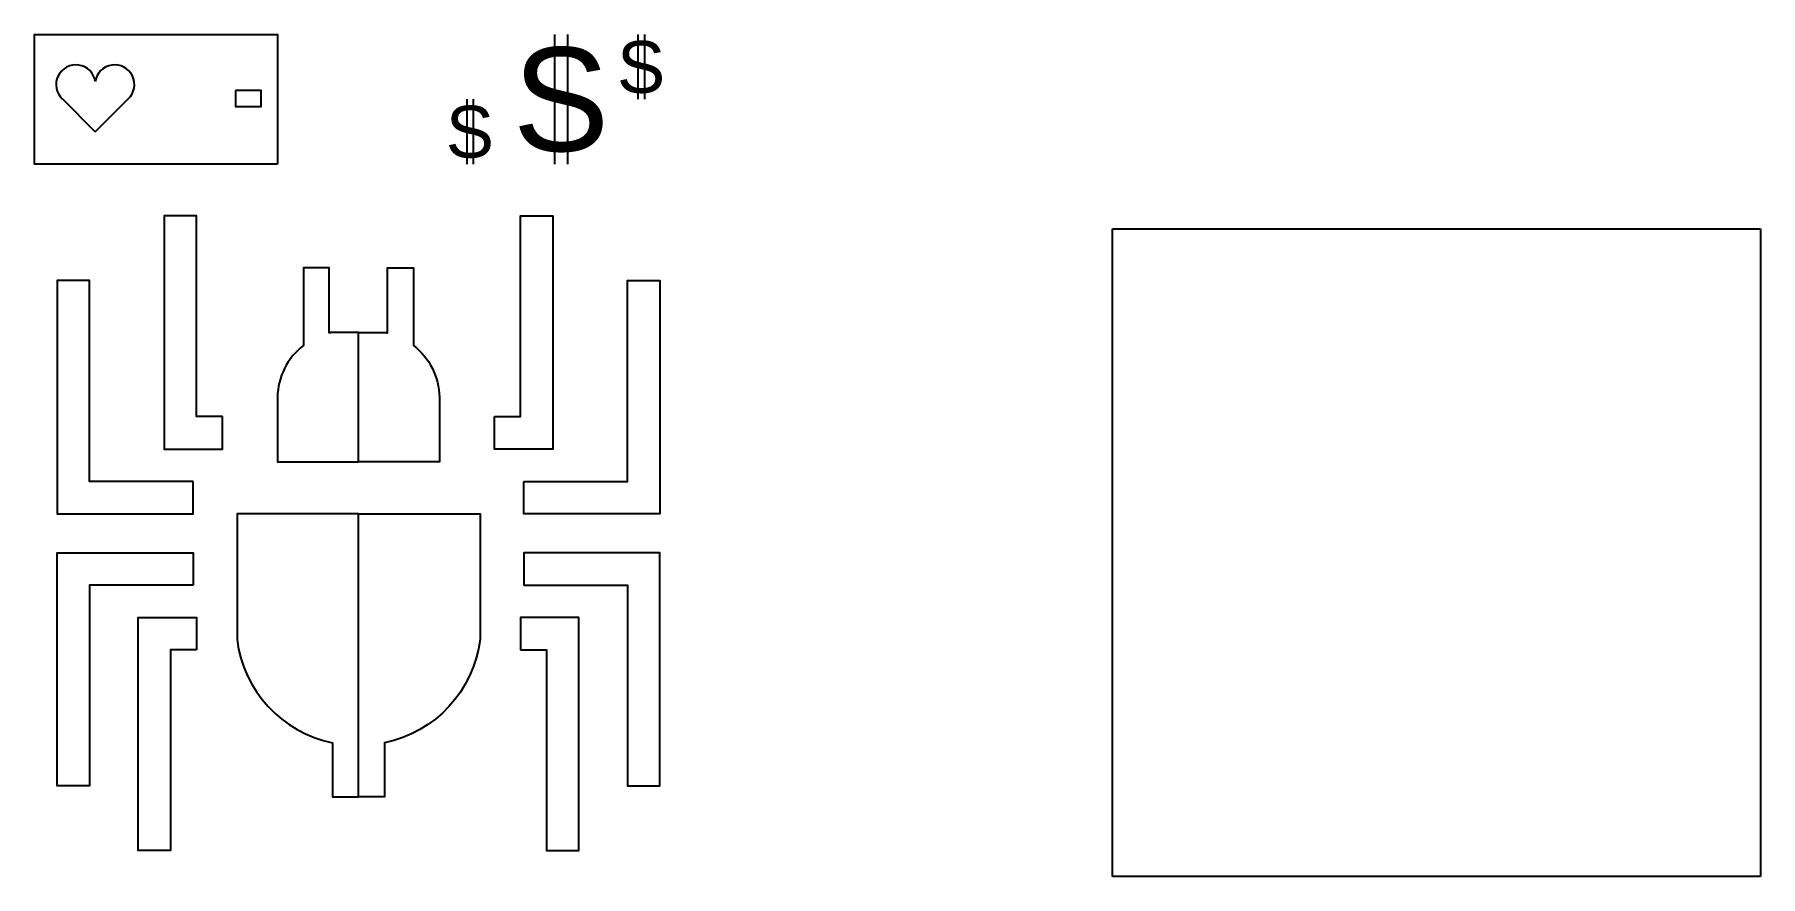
# Model space of a CAD drawing. Header units: inches. Extents: x -148588 to -148574.6, y 27509.1 to 27515.6.
import ezdxf
from ezdxf.enums import TextEntityAlignment as Align

# ---------------------------------------------------------------- set-up
doc = ezdxf.new("R2010")
doc.units = ezdxf.units.IN
doc.header["$MEASUREMENT"] = 0
doc.styles.add('Title Block', font='arial.ttf')
picture_1 = doc.add_image_def('image1.png', size_in_pixel=(248, 248))

# ---------------------------------------------------------------- blocks, each defined once
blk = doc.blocks.new('money')
for p, q in [((-0.05, 0.5), (-0.05, -0.5)), ((0.05, 0.5), (0.05, -0.5))]:
    blk.add_line(p, q)
at = {"style": 'Title Block'}
blk.add_text('S', height=0.8, dxfattribs=at).set_placement((0, 0), align=Align.MIDDLE_CENTER)

msp = doc.modelspace()

# ---------------------------------------------------------------- linework, layer by layer
for q in [(-148587.738, 27515.061), (-148587.23, 27515.061)]:
    msp.add_line((-148587.484, 27514.807), q)
for points in [[(-148586.078, 27514.557), (-148587.953, 27514.557), (-148587.953, 27515.557), (-148586.078, 27515.557)], [(-148586.403, 27515.126), (-148586.403, 27515.001), (-148586.203, 27515.001), (-148586.203, 27515.126)], [(-148586.503, 27512.607), (-148586.703, 27512.607), (-148586.703, 27514.157), (-148586.953, 27514.157), (-148586.953, 27512.357), (-148586.503, 27512.357)], [(-148584.403, 27512.607), (-148584.203, 27512.607), (-148584.203, 27514.157), (-148583.953, 27514.157), (-148583.953, 27512.357), (-148584.403, 27512.357)], [(-148586.728, 27512.107), (-148587.528, 27512.107), (-148587.528, 27513.657), (-148587.778, 27513.657), (-148587.778, 27511.857), (-148586.728, 27511.857)], [(-148584.178, 27512.107), (-148583.378, 27512.107), (-148583.378, 27513.657), (-148583.128, 27513.657), (-148583.128, 27511.857), (-148584.178, 27511.857)], [(-148586.728, 27511.307), (-148587.528, 27511.307), (-148587.528, 27509.757), (-148587.778, 27509.757), (-148587.778, 27511.557), (-148586.728, 27511.557)], [(-148584.178, 27511.307), (-148583.378, 27511.307), (-148583.378, 27509.757), (-148583.128, 27509.757), (-148583.128, 27511.557), (-148584.178, 27511.557)], [(-148586.703, 27510.807), (-148586.903, 27510.807), (-148586.903, 27509.257), (-148587.153, 27509.257), (-148587.153, 27511.057), (-148586.703, 27511.057)], [(-148584.203, 27510.807), (-148584.003, 27510.807), (-148584.003, 27509.257), (-148583.753, 27509.257), (-148583.753, 27511.057), (-148584.203, 27511.057)]]:
    msp.add_lwpolyline(points, close=True)
for points in [[(-148585.66, 27513.257, 0.008862), (-148585.678, 27513.253), (-148585.678, 27513.757), (-148585.878, 27513.757), (-148585.878, 27513.157, 0.226108), (-148586.078, 27512.757), (-148586.078, 27512.257), (-148585.453, 27512.257), (-148585.453, 27513.257), (-148585.678, 27513.257)], [(-148585.246, 27513.257, -0.008862), (-148585.228, 27513.253), (-148585.228, 27513.757), (-148585.028, 27513.757), (-148585.028, 27513.157, -0.226108), (-148584.828, 27512.757), (-148584.828, 27512.257), (-148585.453, 27512.257), (-148585.453, 27513.257), (-148585.228, 27513.257)]]:
    msp.add_lwpolyline(points, format="xyb")
for points in [[(-148585.453, 27511.857), (-148586.39, 27511.857), (-148586.39, 27510.886, 0.322613), (-148585.653, 27510.09), (-148585.653, 27509.672), (-148585.453, 27509.672)], [(-148585.453, 27511.857), (-148584.515, 27511.857), (-148584.515, 27510.886, -0.322613), (-148585.252, 27510.09), (-148585.252, 27509.672), (-148585.453, 27509.672)]]:
    msp.add_lwpolyline(points, format="xyb", close=True)
for centre, start, end in [((-148587.634, 27515.171), 9.0889, 226.6232), ((-148587.334, 27515.171), 313.3768, 170.9111)]:
    msp.add_arc(centre, 0.152, start, end)

# ---------------------------------------------------------------- block references
msp.add_blockref('money', (-148583.89, 27515.057))
at = {"xscale": 0.5, "yscale": 0.5, "zscale": 0.5}
for p in [(-148583.272, 27515.307), (-148584.593, 27514.807)]:
    msp.add_blockref('money', p, dxfattribs=at)

# ---------------------------------------------------------------- pictures from other files: only their frames are drawn
image = msp.add_image(picture_1, insert=(-148579.634, 27509.057), size_in_units=(5, 5))
image.dxf.flags = 7

doc.saveas('drawing.dxf')
